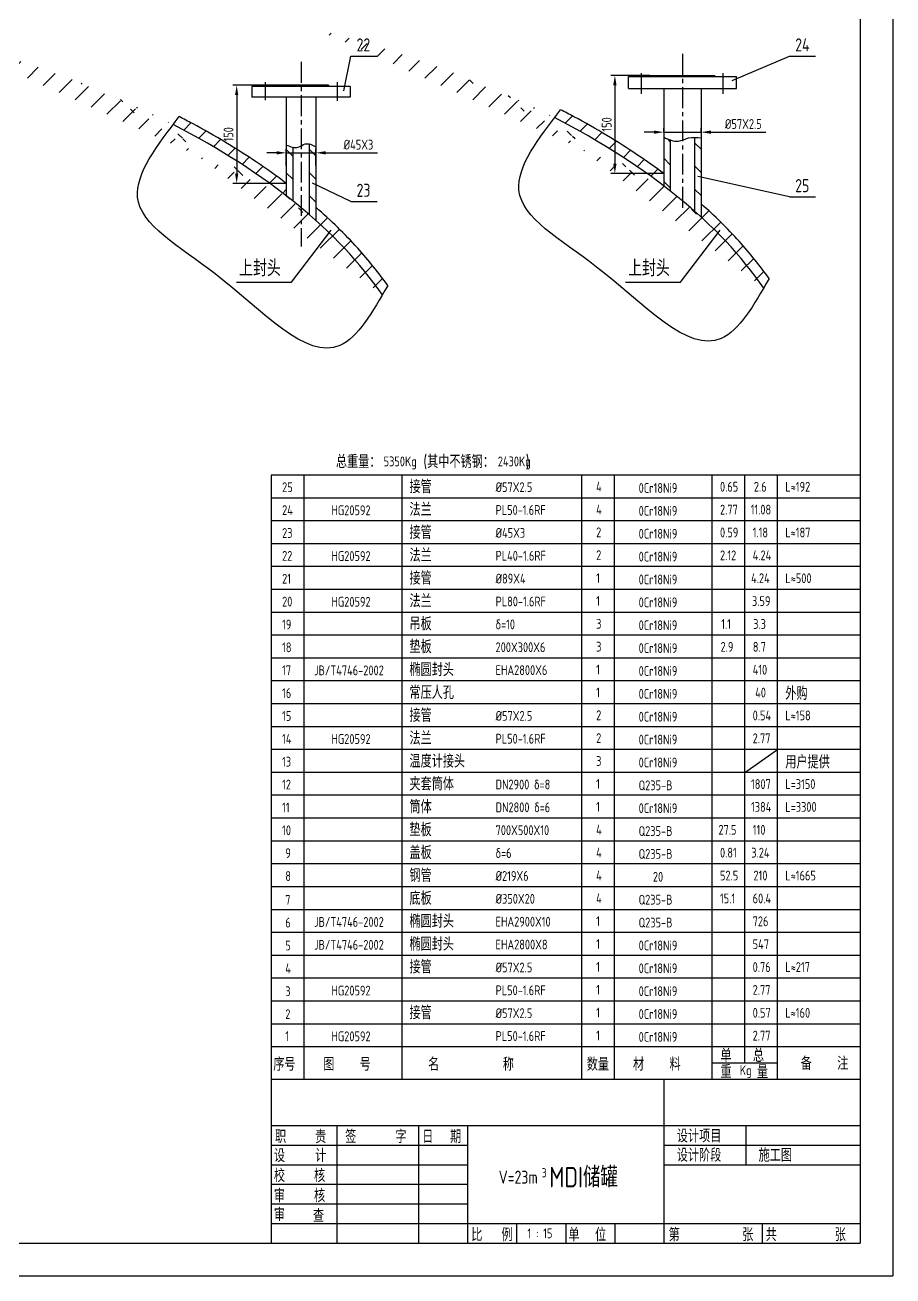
# Model space of a CAD drawing. Extents: x 104028 to 129789, y -4623 to 7992.
# Drawn here: x 125810 to 129789, y -4623 to 1110 of the extents above; entities that cross this region are included whole.
import ezdxf

# ---------------------------------------------------------------- set-up
doc = ezdxf.new("R2010")
doc.units = 0
doc.header["$LTSCALE"] = 3
doc.header["$MEASUREMENT"] = 0
doc.linetypes.add('CENTER', pattern=[50.8, 31.75, -6.35, 6.35, -6.35])
doc.layers.get('0').update_dxf_attribs({"linetype": 'CONTINUOUS'})
doc.layers.get('DEFPOINTS').update_dxf_attribs({"linetype": 'CONTINUOUS'})
for name, color, linetype in [('LAYERAXIS', 1, 'CENTER'), ('MAINLINE', 3, 'CONTINUOUS'), ('实线', 3, 'CONTINUOUS'), ('尺寸线', 7, 'CONTINUOUS')]:
    doc.layers.add(name, color=color, linetype=linetype)
doc.styles.add('HZ', font='isocp.shx', dxfattribs={"width": 0.85, "bigfont": 'hztxt.shx'})
doc.dimstyles.new('C', dxfattribs={"dimtxt": 24, "dimasz": 24, "dimexe": 9.2, "dimexo": 0.1, "dimgap": 8, "dimtad": 1, "dimdec": 0, "dimdsep": 46, "dimtxsty": 'HZ', "dimcen": 0, "dimadec": 0, "dimazin": 0, "dimtfac": 1, "dimtdec": 4, "dimtmove": 2, "dimatfit": 3, "dimfxl": 0, "dimtolj": 1, "dimtzin": 0, "dimarcsym": 0})
doc.dimstyles.new('DWX', dxfattribs={"dimscale": 0, "dimtxt": 45, "dimasz": 45, "dimexe": 18, "dimexo": 0.625, "dimgap": 15, "dimtad": 1, "dimdec": 0, "dimdsep": 46, "dimtxsty": 'HZ', "dimcen": 0, "dimadec": 0, "dimazin": 0, "dimtfac": 1, "dimtdec": 0, "dimtmove": 2, "dimatfit": 3, "dimfxl": 0, "dimtolj": 1, "dimtzin": 0, "dimarcsym": 0})

# ---------------------------------------------------------------- blocks, each defined once
blk = doc.blocks.new('*D126')
at = {"color": 0, "lineweight": -2}
for p, q in [((126948.8, 833.6), (126762.3, 833.6)), ((126780.3, 788.6), (126780.3, 428.6)), ((127007.3, 383.6), (126762.3, 383.6))]:
    blk.add_line(p, q, dxfattribs=at)
at = {"color": 0}
for points in [[(126772.8, 788.6), (126787.8, 788.6), (126780.3, 833.6)], [(126772.8, 428.6), (126787.8, 428.6), (126780.3, 383.6)]]:
    blk.add_solid(points, dxfattribs=at)
at = {"layer": 'DEFPOINTS', "color": 0}
for p in [(126949.4, 833.6), (126780.3, 383.6), (127007.9, 383.6)]:
    blk.add_point(p, dxfattribs=at)
at = {"color": 0, "insert": (126742.8, 608.6), "char_height": 45, "attachment_point": 5, "rotation": 90, "style": 'HZ'}
blk.add_mtext('\\A1;150', dxfattribs=at)
blk = doc.blocks.new('*D127')
at = {"color": 0, "lineweight": -2}
for p, q in [((126962.9, 523.9), (126917.9, 523.9)), ((127007.9, 466.2), (127007.9, 541.9)), ((127007.9, 523.9), (127142.9, 523.9)), ((127142.9, 466.2), (127142.9, 541.9)), ((127187.9, 523.9), (127425.2, 523.9))]:
    blk.add_line(p, q, dxfattribs=at)
at = {"color": 0}
for points in [[(126962.9, 531.4), (126962.9, 516.4), (127007.9, 523.9)], [(127187.9, 531.4), (127187.9, 516.4), (127142.9, 523.9)]]:
    blk.add_solid(points, dxfattribs=at)
at = {"layer": 'DEFPOINTS', "color": 0}
for p in [(127142.9, 523.9), (127007.9, 466.1), (127142.9, 466.1)]:
    blk.add_point(p, dxfattribs=at)
at = {"color": 0, "insert": (127338.6, 561.4), "char_height": 45, "attachment_point": 5, "style": 'HZ'}
blk.add_mtext('\\A1;%%C45X3', dxfattribs=at)
blk = doc.blocks.new('*D128')
at = {"color": 0, "lineweight": -2}
for p, q in [((128674.3, 878.9), (128495.9, 878.9)), ((128513.9, 833.9), (128513.9, 473.9)), ((128737.3, 428.9), (128495.9, 428.9))]:
    blk.add_line(p, q, dxfattribs=at)
at = {"color": 0}
for points in [[(128506.4, 833.9), (128521.4, 833.9), (128513.9, 878.9)], [(128506.4, 473.9), (128521.4, 473.9), (128513.9, 428.9)]]:
    blk.add_solid(points, dxfattribs=at)
at = {"layer": 'DEFPOINTS', "color": 0}
for p in [(128674.9, 878.9), (128513.9, 428.9), (128737.9, 428.9)]:
    blk.add_point(p, dxfattribs=at)
at = {"color": 0, "insert": (128476.4, 653.9), "char_height": 45, "attachment_point": 5, "rotation": 90, "style": 'HZ'}
blk.add_mtext('\\A1;150', dxfattribs=at)
blk = doc.blocks.new('*D129')
at = {"color": 0, "lineweight": -2}
for p, q in [((128737.9, 618.6), (128737.9, 636.5)), ((128908.9, 618.6), (128908.9, 636.5)), ((128692.9, 618.5), (128647.9, 618.5)), ((128737.9, 618.5), (128908.9, 618.5)), ((128953.9, 618.5), (129206.5, 618.5))]:
    blk.add_line(p, q, dxfattribs=at)
at = {"color": 0}
for points in [[(128692.9, 626), (128692.9, 611), (128737.9, 618.5)], [(128953.9, 626), (128953.9, 611), (128908.9, 618.5)]]:
    blk.add_solid(points, dxfattribs=at)
at = {"layer": 'DEFPOINTS', "color": 0}
for p in [(128737.9, 618.5), (128908.9, 618.5), (128908.9, 618.5)]:
    blk.add_point(p, dxfattribs=at)
at = {"color": 0, "insert": (129102.7, 656), "char_height": 45, "attachment_point": 5, "style": 'HZ'}
blk.add_mtext('\\A1;%%C57X2.5', dxfattribs=at)

msp = doc.modelspace()

# ---------------------------------------------------------------- hatches: boundary and pattern name
h = msp.add_hatch()
h.set_pattern_fill('LINE', color=256, scale=600, angle=45, style=0)
h.set_pattern_definition([(45, (-234844.89, -11922.51), (-53.033009, 53.033009), [])])
edge = h.paths.add_edge_path()
edge.add_spline(control_points=[(128737.9, 428.9), (128699.3, 457.7), (128659.2, 486.1), (128526.8, 575), (128429.3, 633.7), (128305.9, 700.3), (128285.7, 710.9), (128265.3, 721.5)], knot_values=[3.732592, 3.732592, 3.732592, 3.732592, 3.781395, 3.781395, 3.888795, 3.888795, 3.909572, 3.909572, 3.909572, 3.909572], degree=3, periodic=0)
edge.add_spline(control_points=[(128265.3, 721.5), (128255.9, 709.4), (128246.6, 697.4), (128237.3, 685.3)], knot_values=[629.456629, 629.456629, 629.456629, 629.456629, 642.242836, 642.242836, 642.242836, 642.242836], degree=3, periodic=0)
edge.add_ellipse((125223.4, -777.3), major_axis=(-4200, 0), ratio=0.5, start_angle=213.19776, end_angle=224.14363, ccw=False)
edge.add_line((128737.9, 372.5), (128737.9, 428.9))
edge = h.paths.add_edge_path()
edge.add_spline(control_points=[(129220.9, -52.6), (129179.8, 5.6), (129133.8, 62.8), (129030.1, 177.4), (128972, 234.6), (128908.9, 290.4)], knot_values=[3.480793, 3.480793, 3.480793, 3.480793, 3.566594, 3.566594, 3.656367, 3.656367, 3.656367, 3.656367], degree=3, periodic=0)
edge.add_line((128908.9, 290.4), (128908.9, 229.8))
edge.add_ellipse((125223.4, -777.3), major_axis=(-4200, 0), ratio=0.5, start_angle=198.94082, end_angle=208.65776, ccw=False)
edge.add_spline(control_points=[(129196, -95.6), (129204.3, -81.4), (129212.6, -67), (129220.9, -52.6)], knot_values=[0, 0, 0, 0, 14.118691, 14.118691, 14.118691, 14.118691], degree=3, periodic=0)
h = msp.add_hatch()
h.set_pattern_fill('LINE', color=256, scale=600, angle=45, style=0)
h.set_pattern_definition([(45, (-236592.914, -11954.345), (-53.033009, 53.033009), [])])
edge = h.paths.add_edge_path()
edge.add_spline(control_points=[(127007.9, 383.6), (126963.7, 417), (126917.7, 449.9), (126778.8, 543.2), (126681.3, 601.8), (126557.9, 668.4), (126537.7, 679.1), (126517.2, 689.7)], knot_values=[3.724979, 3.724979, 3.724979, 3.724979, 3.781395, 3.781395, 3.888795, 3.888795, 3.909572, 3.909572, 3.909572, 3.909572], degree=3, periodic=0)
edge.add_spline(control_points=[(126517.2, 689.7), (126507.9, 677.6), (126498.6, 665.5), (126489.3, 653.5)], knot_values=[629.456629, 629.456629, 629.456629, 629.456629, 642.242836, 642.242836, 642.242836, 642.242836], degree=3, periodic=0)
edge.add_ellipse((123475.4, -809.1), major_axis=(-4200, 0), ratio=0.5, start_angle=212.74657, end_angle=224.14363, ccw=False)
edge.add_line((127007.9, 326.8), (127007.9, 383.6))
edge = h.paths.add_edge_path()
edge.add_spline(control_points=[(127472.9, -84.4), (127431.8, -26.2), (127385.8, 31), (127277.1, 151.1), (127212.9, 213.6), (127142.9, 274.3)], knot_values=[3.480793, 3.480793, 3.480793, 3.480793, 3.566594, 3.566594, 3.664848, 3.664848, 3.664848, 3.664848], degree=3, periodic=0)
edge.add_line((127142.9, 274.3), (127142.9, 214.3))
edge.add_ellipse((123475.4, -809.1), major_axis=(-4200, 0), ratio=0.5, start_angle=198.94082, end_angle=209.16566, ccw=False)
edge.add_spline(control_points=[(127448, -127.5), (127456.3, -113.2), (127464.6, -98.8), (127472.9, -84.4)], knot_values=[0, 0, 0, 0, 14.118691, 14.118691, 14.118691, 14.118691], degree=3, periodic=0)
h = msp.add_hatch()
h.set_pattern_fill('LINE', color=256, scale=600, angle=135, style=0)
h.set_pattern_definition([(135, (-234844.89, -11922.51), (-53.033009, -53.033009), [])])
edge = h.paths.add_edge_path()
edge.add_ellipse((125223.4, -777.3), major_axis=(-4200, 0), ratio=0.5, start_angle=212.44268, end_angle=213.19776, ccw=False)
edge.add_line((128767.9, 349.3), (128767.9, 582.6))
edge.add_spline(control_points=[(128767.9, 582.6), (128758, 586.1), (128748, 590.9), (128737.9, 595.7)], knot_values=[0, 0, 0, 0, 10.31058, 10.31058, 10.31058, 10.31058], degree=3, periodic=0)
edge.add_line((128737.9, 595.7), (128737.9, 372.5))
edge = h.paths.add_edge_path()
edge.add_ellipse((125223.4, -777.3), major_axis=(-4200, 0), ratio=0.5, start_angle=208.65776, end_angle=209.49983, ccw=False)
edge.add_line((128908.9, 229.8), (128908.9, 592.1))
edge.add_spline(control_points=[(128908.9, 592.1), (128898.9, 593.3), (128888.9, 594.5), (128878.9, 594.8)], knot_values=[48.72147, 48.72147, 48.72147, 48.72147, 58.614046, 58.614046, 58.614046, 58.614046], degree=3, periodic=0)
edge.add_line((128878.9, 594.8), (128878.9, 256.8))
h = msp.add_hatch()
h.set_pattern_fill('LINE', color=256, scale=600, angle=135, style=0)
h.set_pattern_definition([(135, (10343.71, 0), (-53.03301, -53.03301), [])])
edge = h.paths.add_edge_path()
edge.add_ellipse((123475.4, -809.1), major_axis=(-4200, 0), ratio=0.5, start_angle=211.98203, end_angle=212.74657, ccw=False)
edge.add_line((127037.9, 303.2), (127037.9, 549.3))
edge.add_spline(control_points=[(127037.9, 549.3), (127028.1, 551.4), (127018, 555.5), (127007.9, 559.6)], knot_values=[0, 0, 0, 0, 9.962896, 9.962896, 9.962896, 9.962896], degree=3, periodic=0)
edge.add_line((127007.9, 559.6), (127007.9, 326.8))
edge = h.paths.add_edge_path()
edge.add_spline(control_points=[(127142.9, 551.3), (127132.8, 556.7), (127122.8, 562), (127112.9, 564.4)], knot_values=[36.792187, 36.792187, 36.792187, 36.792187, 47.04181, 47.04181, 47.04181, 47.04181], degree=3, periodic=0)
edge.add_line((127112.9, 564.4), (127112.9, 240.7))
edge.add_ellipse((123475.4, -809.1), major_axis=(-4200, 0), ratio=0.5, start_angle=209.16566, end_angle=209.99473, ccw=False)
edge.add_line((127142.9, 214.3), (127142.9, 551.3))

# ---------------------------------------------------------------- linework, layer by layer
for p, q in [((129788.7, 7992), (129788.7, -4623)), ((127270.8, 808.4), (127303.6, 967.1)), ((127303.6, 967.1), (127423.6, 967.1)), ((129050.9, 856), (129314, 967.1)), ((129314, 967.1), (129434, 967.1)), ((129314, 322), (128893.6, 415.8)), ((127303.6, 300.7), (127127.9, 384.4)), ((127303.6, 300.7), (127423.6, 300.7)), ((129314, 322), (129434, 322)), ((127031.5, -68.8), (127213.8, 169.9)), ((128814.9, -68.8), (128997.2, 169.9)), ((127088.4, -953.1), (127088.4, -3723)), ((127537.6, -953.1), (127537.6, -3723)), ((128361.1, -953.1), (128361.1, -3723)), ((128510.8, -953.1), (128510.8, -3723)), ((128960.3, -3723), (128960.3, -953.1)), ((129110, -3648.1), (129110, -953.1)), ((129259.7, -3723), (129259.7, -953.1)), ((129638.7, -1057.9), (126938.7, -1057.9)), ((129638.7, -1162.7), (126938.7, -1162.7)), ((129638.7, -1267.5), (126938.7, -1267.5)), ((129638.7, -1372.3), (126938.7, -1372.3)), ((129638.7, -1477.1), (126938.7, -1477.1)), ((129638.7, -1582), (126938.7, -1582)), ((129638.7, -1686.8), (126938.7, -1686.8)), ((129638.7, -1791.6), (126938.7, -1791.6)), ((129638.7, -1896.4), (126938.7, -1896.4)), ((129638.7, -2001.2), (126938.7, -2001.2)), ((129638.7, -2106), (126938.7, -2106)), ((129638.7, -2210.8), (126938.7, -2210.8)), ((129110, -2315.6), (129259.7, -2210.8)), ((129638.7, -2315.6), (126938.7, -2315.6)), ((129638.7, -2420.4), (126938.7, -2420.4)), ((129638.7, -2525.2), (126938.7, -2525.2)), ((129638.7, -2630), (126938.7, -2630)), ((129638.7, -2734.8), (126938.7, -2734.8)), ((129638.7, -2839.6), (126938.7, -2839.6)), ((129638.7, -2944.4), (126938.7, -2944.4)), ((129638.7, -3049.2), (126938.7, -3049.2)), ((129638.7, -3154.1), (126938.7, -3154.1)), ((129638.7, -3258.9), (126938.7, -3258.9)), ((129638.7, -3363.7), (126938.7, -3363.7)), ((129638.7, -3468.5), (126938.7, -3468.5)), ((129259.7, -3648.1), (128960.3, -3648.1)), ((128738.7, -3723), (128738.7, -4473)), ((127238.7, -3933), (127238.7, -4473)), ((127238.7, -3933), (127238.7, -4473)), ((127238.7, -3933), (127238.7, -4473)), ((127613.7, -3933), (127613.7, -4473)), ((127613.7, -3933), (127613.7, -4473)), ((127613.7, -3933), (127613.7, -4473)), ((127838.7, -3933), (127838.7, -4473)), ((129113.7, -3933), (129113.7, -4113)), ((129113.7, -3933), (129113.7, -4113)), ((126938.7, -4023), (127838.7, -4023)), ((126938.7, -4023), (127838.7, -4023)), ((126938.7, -4023), (127838.7, -4023)), ((128738.7, -4023), (129638.7, -4023)), ((128738.7, -4023), (129638.7, -4023)), ((126938.7, -4113), (127838.7, -4113)), ((126938.7, -4113), (127838.7, -4113)), ((126938.7, -4113), (127838.7, -4113)), ((128738.7, -4113), (129638.7, -4113)), ((128738.7, -4113), (129638.7, -4113)), ((126938.7, -4203), (127838.7, -4203)), ((126938.7, -4203), (127838.7, -4203)), ((126938.7, -4203), (127838.7, -4203)), ((126938.7, -4293), (127838.7, -4293)), ((126938.7, -4293), (127838.7, -4293)), ((126938.7, -4293), (127838.7, -4293)), ((126938.7, -4383), (129638.7, -4383)), ((126938.7, -4383), (129638.7, -4383)), ((126938.7, -4383), (129638.7, -4383)), ((128063.7, -4383), (128063.7, -4473)), ((128063.7, -4383), (128063.7, -4473)), ((128063.7, -4383), (128063.7, -4473)), ((128288.7, -4383), (128288.7, -4473)), ((128288.7, -4383), (128288.7, -4473)), ((128288.7, -4383), (128288.7, -4473)), ((128513.7, -4383), (128513.7, -4473)), ((128513.7, -4383), (128513.7, -4473)), ((128513.7, -4383), (128513.7, -4473)), ((129188.7, -4383), (129188.7, -4473)), ((129188.7, -4383), (129188.7, -4473)), ((129188.7, -4383), (129188.7, -4473)), ((120878.7, -4623), (129788.7, -4623))]:
    msp.add_line(p, q)
for points in [[(127472.9, -84.4), (127253.2, -359.6), (126682.1, -31.3), (126326.3, 320.9), (126517.2, 689.7)], [(129220.9, -52.6), (129001.2, -327.7), (128430.2, 0.5), (128074.3, 352.7), (128265.3, 721.5)], [(128737.9, 595.7), (128804.9, 577.3), (128850.8, 592.1), (128908.9, 592.1)], [(127007.9, 559.6), (127062, 549.8), (127094.6, 565), (127142.9, 551.3)]]:
    msp.add_spline(points, degree=3)
at = {"layer": 'LAYERAXIS'}
for p, q in [((128823.4, 976.9), (128823.4, 265)), ((127075.4, 940.1), (127075.4, 93.9)), ((128635.9, 794.4), (128635.9, 893.5)), ((129010.9, 794.4), (129010.9, 893.5)), ((126910.4, 847.3), (126910.4, 764.5)), ((127240.4, 847.6), (127240.4, 762.2))]:
    msp.add_line(p, q, dxfattribs=at)
at = {"layer": 'MAINLINE'}
for p, q in [((128575.9, 818.9), (128575.9, 872.9)), ((128575.9, 872.9), (129070.9, 872.9)), ((128674.9, 878.9), (128971.9, 878.9)), ((128674.9, 872.9), (128674.9, 878.9)), ((128971.9, 872.9), (128971.9, 878.9)), ((129070.9, 818.9), (129070.9, 872.9)), ((128575.9, 818.9), (129070.9, 818.9))]:
    msp.add_line(p, q, dxfattribs=at)
at = {"layer": '实线'}
for p, q in [((129638.7, 7842), (129638.7, -4473)), ((126850.4, 827.6), (126850.4, 779.6)), ((127300.4, 827.6), (126850.4, 827.6)), ((126949.4, 833.6), (126949.4, 827.6)), ((127201.4, 833.6), (126949.4, 833.6)), ((127201.4, 833.6), (127201.4, 827.6)), ((127300.4, 827.6), (127300.4, 779.6)), ((128737.9, 818.9), (128737.9, 372.5)), ((128908.9, 818.9), (128908.9, 229.8)), ((127300.4, 779.6), (126850.4, 779.6)), ((127007.9, 779.6), (127007.9, 326.8)), ((127142.9, 779.6), (127142.9, 214.3)), ((128767.9, 582.6), (128767.9, 349.3)), ((128878.9, 594.8), (128878.9, 256.8)), ((127037.9, 549.3), (127037.9, 303.2)), ((127112.9, 564.4), (127112.9, 240.7)), ((126938.7, -953.1), (126938.7, -4473)), ((129638.7, -953.1), (126938.7, -953.1)), ((129638.7, -1267.5), (129638.7, -4473)), ((129638.7, -3573.3), (126938.7, -3573.3)), ((129638.7, -3723), (126938.7, -3723)), ((128738.7, -3723), (128738.7, -4473)), ((128738.7, -3723), (128738.7, -4473)), ((126938.7, -3933), (129638.7, -3933)), ((126938.7, -3933), (129638.7, -3933)), ((126938.7, -3933), (129638.7, -3933)), ((127838.7, -3933), (127838.7, -4473)), ((127838.7, -3933), (127838.7, -4473)), ((121253.7, -4473), (129638.7, -4473))]:
    msp.add_line(p, q, dxfattribs=at)
for centre in [(123475.4, -809.1), (125223.4, -777.3)]:
    msp.add_ellipse(centre, major_axis=(-4200, 0), ratio=0.5, start_param=3.472172, end_param=3.912044, dxfattribs=at)
for points, knots in [([(127007.9, 383.6), (126963.7, 417), (126917.7, 449.9), (126778.8, 543.2), (126681.3, 601.8), (126557.9, 668.4), (126537.7, 679.1), (126517.2, 689.7)], [3.7249793, 3.7249793, 3.7249793, 3.7249793, 3.7813946, 3.7813946, 3.888795, 3.888795, 3.9095717, 3.9095717, 3.9095717, 3.9095717]), ([(128737.9, 428.9), (128699.3, 457.7), (128659.2, 486.1), (128526.8, 575), (128429.3, 633.7), (128305.9, 700.3), (128285.7, 710.9), (128265.3, 721.5)], [3.7325924, 3.7325924, 3.7325924, 3.7325924, 3.7813946, 3.7813946, 3.888795, 3.888795, 3.9095717, 3.9095717, 3.9095717, 3.9095717]), ([(129220.9, -52.6), (129179.8, 5.6), (129133.8, 62.8), (129030.1, 177.4), (128972, 234.6), (128908.9, 290.4)], [3.480793, 3.480793, 3.480793, 3.480793, 3.5665937, 3.5665937, 3.6563666, 3.6563666, 3.6563666, 3.6563666]), ([(127472.9, -84.4), (127431.8, -26.2), (127385.8, 31), (127277.1, 151.1), (127212.9, 213.6), (127142.9, 274.3)], [3.480793, 3.480793, 3.480793, 3.480793, 3.5665937, 3.5665937, 3.6648482, 3.6648482, 3.6648482, 3.6648482])]:
    msp.add_open_spline(points, degree=3, knots=knots, dxfattribs=at)
at = {"layer": '尺寸线'}
for p, q in [((126779.3, -68.8), (127031.5, -68.8)), ((128562.7, -68.8), (128814.9, -68.8))]:
    msp.add_line(p, q, dxfattribs=at)

# ---------------------------------------------------------------- texts
at = {"style": 'HZ', "width": 0.85}
for s, height, p in [('22', 60, (127330, 988.6)), ('24', 60, (129340.5, 988.6)), ('25', 60, (129340.5, 343.6)), ('23', 60, (127330, 322.2)), ('上封头', 75, (126791.3, -42.2)), ('上封头', 75, (128574.7, -42.2)), ('总重量：', 60, (127235.3, -921.1)), ('(其中不锈钢：     )', 60, (127636.4, -921.1)), ('5350Kg', 45, (127454.1, -912.8)), ('2430Kg', 45, (127977.4, -912.8)), ('接管', 60.01, (127572.3, -1035.9)), ('25', 44.92, (126988.6, -1031)), ('%%C57X2.5', 44.92, (127967.1, -1030.6)), ('4', 45, (128428.1, -1028.1)), ('0Cr18Ni9', 44.92, (128622.8, -1034.5)), ('0.65', 45, (128995.7, -1028.8)), ('2.6', 45, (129151.1, -1028.8)), ('L≈192', 45, (129295.1, -1028.8)), ('法兰', 60.01, (127572.3, -1140.7)), ('4', 45, (128428.1, -1132.9)), ('2.77', 45, (128995.7, -1133.6)), ('11.08', 45, (129136.2, -1133.6)), ('24', 44.92, (126988.6, -1135.9)), ('HG20592', 45, (127214.5, -1136.7)), ('PL50-1.6RF', 44.92, (127967.1, -1135.4)), ('0Cr18Ni9', 44.92, (128622.8, -1139.3)), ('23', 44.92, (126988.6, -1240.7)), ('接管', 60.01, (127572.3, -1245.5)), ('%%C45X3', 44.92, (127967.1, -1240.2)), ('2', 45, (128428.1, -1237.7)), ('0Cr18Ni9', 44.92, (128622.8, -1244.1)), ('0.59', 45, (128995.7, -1238.4)), ('1.18', 45, (129145.4, -1238.4)), ('L≈187', 45, (129295.1, -1238.4)), ('22', 44.92, (126988.6, -1345.5)), ('HG20592', 45, (127214.5, -1346.3)), ('法兰', 60.01, (127572.3, -1350.3)), ('PL40-1.6RF', 44.92, (127967.1, -1345)), ('2', 45, (128428.1, -1342.5)), ('0Cr18Ni9', 44.92, (128622.8, -1349)), ('2.12', 45, (128995.7, -1343.2)), ('4.24', 45, (129145.4, -1343.2)), ('21', 44.92, (126988.6, -1450.3)), ('接管', 60.01, (127572.3, -1455.1)), ('%%C89X4', 44.92, (127967.1, -1449.8)), ('1', 45, (128428.1, -1447.3)), ('0Cr18Ni9', 44.92, (128622.8, -1453.8)), ('4.24', 45, (129138.4, -1448.1)), ('L≈500', 45, (129295.1, -1448.1)), ('20', 44.92, (126988.6, -1555.1)), ('HG20592', 45, (127214.5, -1555.9)), ('法兰', 60.01, (127572.3, -1559.9)), ('PL80-1.6RF', 44.92, (127967.1, -1554.6)), ('1', 45, (128428.1, -1552.1)), ('0Cr18Ni9', 44.92, (128622.8, -1558.6)), ('3.59', 45, (129142.3, -1552.9)), ('吊板', 60.01, (127572.3, -1664.7)), ('19', 44.92, (126988.6, -1659.9)), ('δ=10', 44.92, (127967.1, -1659.5)), ('3', 45, (128428.1, -1656.9)), ('0Cr18Ni9', 44.92, (128622.8, -1663.4)), ('1.1', 45, (129001.3, -1657.7)), ('3.3', 45, (129147.9, -1657.7)), ('18', 44.92, (126988.6, -1764.7)), ('垫板', 60.01, (127572.3, -1769.5)), ('200X300X6', 44.92, (127967.1, -1764.3)), ('3', 45, (128428.1, -1761.7)), ('2.9', 45, (128998.4, -1762.5)), ('8.7', 45, (129146.1, -1762.5)), ('0Cr18Ni9', 44.92, (128622.8, -1768.2)), ('17', 44.92, (126988.6, -1869.5)), ('JB/T4746-2002', 45, (127134.8, -1870.3)), ('椭圆封头', 60.01, (127572.3, -1874.4)), ('EHA2800X6', 44.92, (127967.1, -1869.1)), ('1', 45, (128428.1, -1866.5)), ('0Cr18Ni9', 44.92, (128622.8, -1873)), ('410', 45, (129145.4, -1867.3)), ('16', 44.92, (126988.6, -1974.3)), ('常压人孔', 60.01, (127572.3, -1979.2)), ('1', 45, (128428.1, -1971.3)), ('0Cr18Ni9', 44.92, (128622.8, -1977.8)), ('40', 45, (129157.1, -1972.1)), ('外购', 60, (129295.1, -1983.2)), ('15', 44.92, (126988.6, -2079.1)), ('接管', 60.01, (127572.3, -2084)), ('%%C57X2.5', 44.92, (127967.1, -2078.7)), ('2', 45, (128428.1, -2076.1)), ('0Cr18Ni9', 44.92, (128622.8, -2082.6)), ('0.54', 45, (129145.4, -2076.9)), ('L≈158', 45, (129295.1, -2076.9)), ('14', 44.92, (126988.6, -2183.9)), ('HG20592', 45, (127214.5, -2184.7)), ('法兰', 60.01, (127572.3, -2188.8)), ('PL50-1.6RF', 44.92, (127967.1, -2183.5)), ('2', 45, (128428.1, -2180.9)), ('0Cr18Ni9', 44.92, (128622.8, -2187.4)), ('2.77', 45, (129145.4, -2181.7)), ('温度计接头', 60.01, (127572.3, -2293.6)), ('用户提供', 60, (129295.1, -2297.6)), ('13', 44.92, (126988.6, -2288.7)), ('3', 45, (128428.1, -2285.7)), ('0Cr18Ni9', 44.92, (128622.8, -2292.2)), ('12', 44.92, (126988.6, -2393.5)), ('夹套筒体', 60.01, (127572.3, -2398.4)), ('DN2900 δ=8', 44.92, (127967.1, -2393.1)), ('1', 45, (128428.1, -2390.5)), ('1807', 45, (129137.9, -2391.3)), ('L=3150', 45, (129295.1, -2391.3)), ('Q235-B', 44.92, (128622.8, -2397)), ('11', 44.92, (126988.6, -2498.3)), ('筒体', 60.01, (127572.3, -2503.2)), ('DN2800 δ=6', 44.92, (127967.1, -2497.9)), ('1', 45, (128428.1, -2495.4)), ('0Cr18Ni9', 44.92, (128622.8, -2501.8)), ('1384', 45, (129137.9, -2496.1)), ('L=3300', 45, (129295.1, -2496.1)), ('10', 44.92, (126988.6, -2603.1)), ('垫板', 60.01, (127572.3, -2608)), ('700X500X10', 44.92, (127967.1, -2602.7)), ('4', 45, (128428.1, -2600.2)), ('Q235-B', 44.92, (128622.8, -2606.6)), ('27.5', 45, (128988.5, -2600.9)), ('110', 45, (129146.1, -2600.9)), ('9', 44.9, (127003.2, -2707.9)), ('盖板', 60.01, (127572.3, -2712.8)), ('δ=6', 44.92, (127967.1, -2707.5)), ('4', 45, (128428.1, -2705)), ('Q235-B', 44.92, (128622.8, -2711.4)), ('0.81', 45, (128995.7, -2705.7)), ('3.24', 45, (129139.2, -2705.7)), ('钢管', 60.01, (127572.3, -2817.6)), ('8', 44.9, (127003.2, -2812.8)), ('%%C219X6', 44.92, (127967.1, -2812.3)), ('4', 45, (128428.1, -2809.8)), ('20', 44.92, (128688.3, -2816.2)), ('52.5', 45, (128995.7, -2810.5)), ('210', 45, (129149.1, -2810.5)), ('L≈1665', 45, (129295.1, -2810.5)), ('底板', 60.01, (127572.3, -2922.4)), ('7', 44.9, (127003.2, -2921.5)), ('%%C350X20', 44.92, (127967.1, -2917.1)), ('4', 45, (128428.1, -2914.6)), ('Q235-B', 44.92, (128622.8, -2921.1)), ('15.1', 45, (128995.7, -2915.3)), ('60.4', 45, (129145.4, -2915.3)), ('JB/T4746-2002', 45, (127134.8, -3023.2)), ('椭圆封头', 60.01, (127572.3, -3027.2)), ('EHA2900X10', 44.92, (127967.1, -3021.9)), ('1', 45, (128428.1, -3019.4)), ('Q235-B', 44.92, (128622.8, -3025.9)), ('726', 45, (129145.4, -3020.2)), ('6', 44.9, (127003.2, -3026.3)), ('5', 44.9, (127003.2, -3131.1)), ('JB/T4746-2002', 45, (127134.8, -3128)), ('椭圆封头', 60.01, (127572.3, -3132)), ('EHA2800X8', 44.92, (127967.1, -3126.7)), ('1', 45, (128428.1, -3124.2)), ('0Cr18Ni9', 44.92, (128622.8, -3130.7)), ('547', 45, (129145.4, -3125)), ('4', 44.9, (127003.2, -3235.9)), ('接管', 60.01, (127572.3, -3236.8)), ('%%C57X2.5', 44.92, (127967.1, -3231.6)), ('1', 45, (128428.1, -3229)), ('0Cr18Ni9', 44.92, (128622.8, -3235.5)), ('0.76', 45, (129145.4, -3229.8)), ('L≈217', 45, (129295.1, -3229.8)), ('3', 44.9, (127003.2, -3340.7)), ('HG20592', 45, (127214.5, -3337.6)), ('PL50-1.6RF', 44.92, (127967.1, -3336.4)), ('1', 45, (128428.1, -3333.8)), ('0Cr18Ni9', 44.92, (128622.8, -3340.3)), ('2.77', 45, (129145.4, -3334.6)), ('接管', 60.01, (127572.3, -3446.4)), ('2', 44.9, (127003.2, -3445.5)), ('%%C57X2.5', 44.92, (127967.1, -3441.2)), ('1', 45, (128428.1, -3438.6)), ('0Cr18Ni9', 44.92, (128622.8, -3445.1)), ('0.57', 45, (129145.4, -3439.4)), ('L≈160', 45, (129295.1, -3439.4)), ('1', 44.9, (127003.2, -3546.4)), ('HG20592', 45, (127214.5, -3547.2)), ('PL50-1.6RF', 44.92, (127967.1, -3546)), ('1', 45, (128428.1, -3543.4)), ('0Cr18Ni9', 44.92, (128622.8, -3549.9)), ('2.77', 45, (129145.4, -3544.2)), ('单', 59.9, (128997.8, -3642.6)), ('总', 59.9, (129146.7, -3642.6)), ('序号', 59.89, (126948.2, -3682.6)), ('图    号', 59.89, (127177.2, -3682.6)), ('名          称', 59.889, (127658.1, -3682.6)), ('数量', 59.89, (128385.2, -3682.6)), ('材    料', 59.89, (128597.1, -3682.6)), ('重    量', 59.89, (128997.8, -3716.9)), ('Kg', 44.92, (129086.9, -3702.7)), ('备    注', 59.89, (129365.6, -3678.9)), ('职', 60, (126956.1, -4014.3)), ('职', 60, (126956.1, -4014.3)), ('职', 60, (126956.1, -4014.3)), ('责', 60, (127140.1, -4014.3)), ('责', 60, (127140.1, -4014.3)), ('责', 60, (127140.1, -4014.3)), ('签', 60, (127278.1, -4014.3)), ('签', 60, (127278.1, -4014.3)), ('签', 60, (127278.1, -4014.3)), ('字', 60, (127508.1, -4014.3)), ('字', 60, (127508.1, -4014.3)), ('字', 60, (127508.1, -4014.3)), ('日', 60, (127630.8, -4014.3)), ('日', 60, (127630.8, -4014.3)), ('日', 60, (127630.8, -4014.3)), ('期', 60, (127758.5, -4014.3)), ('期', 60, (127758.5, -4014.3)), ('设计项目', 60, (128797.8, -4011.4)), ('设', 60, (126951, -4101.2)), ('设', 60, (126951, -4101.2)), ('设', 60, (126951, -4101.2)), ('计', 60, (127140.1, -4101.2)), ('计', 60, (127140.1, -4101.2)), ('计', 60, (127140.1, -4101.2)), ('设计阶段', 60, (128797.8, -4099.4)), ('施工图', 60, (129172.8, -4099.4)), ('校', 60, (126951, -4193.1)), ('校', 60, (126951, -4193.1)), ('校', 60, (126951, -4193.1)), ('核', 60, (127135, -4193.1)), ('核', 60, (127135, -4193.1)), ('核', 60, (127135, -4193.1)), ('MDI储罐', 93.75, (128213.1, -4216.9)), ('V=23m', 60, (127981.5, -4200.4)), ('3', 42, (128178.5, -4171)), ('审', 60, (126951, -4285)), ('审', 60, (126951, -4285)), ('审', 60, (126951, -4285)), ('核', 60, (127135, -4285)), ('核', 60, (127135, -4285)), ('核', 60, (127135, -4285)), ('审', 60, (126951, -4371.9)), ('审', 60, (126951, -4371.9)), ('审', 60, (126951, -4371.9)), ('查', 60, (127129.9, -4377)), ('查', 60, (127129.9, -4377)), ('查', 60, (127129.9, -4377)), ('比', 60, (127855.6, -4463.8)), ('比', 60, (127855.6, -4463.8)), ('比', 60, (127855.6, -4463.8)), ('例', 60, (127993.6, -4463.8)), ('例', 60, (127993.6, -4463.8)), ('例', 60, (127993.6, -4463.8)), ('1 : 15', 45, (128113.2, -4450.1)), ('单', 60, (128300.3, -4463.8)), ('单', 60, (128300.3, -4463.8)), ('单', 60, (128300.3, -4463.8)), ('位', 60, (128423, -4463.8)), ('位', 60, (128423, -4463.8)), ('位', 60, (128423, -4463.8)), ('第', 60, (128760.3, -4463.8)), ('第', 60, (128760.3, -4463.8)), ('第', 60, (128760.3, -4463.8)), ('张', 60, (129097.6, -4463.8)), ('张', 60, (129097.6, -4463.8)), ('张', 60, (129097.6, -4463.8)), ('共', 60, (129205, -4463.8)), ('共', 60, (129205, -4463.8)), ('共', 60, (129205, -4463.8)), ('张', 60, (129521.9, -4463.8)), ('张', 60, (129521.9, -4463.8)), ('张', 60, (129521.9, -4463.8))]:
    msp.add_text(s, height=height, dxfattribs=at).set_placement(p)

# ---------------------------------------------------------------- dimensions: what is measured, and where the dimension line sits
for base, p1, p2, picture, middle in [((128513.9, 428.9), (128674.9, 878.9), (128737.9, 428.9), '*D128', (128476.4, 653.9)), ((126780.3, 383.6), (126949.4, 833.6), (127007.9, 383.6), '*D126', (126742.8, 608.6))]:
    dim = msp.add_linear_dim(base=base, p1=p1, p2=p2, angle=90, text='150', dimstyle='DWX', override={"dimscale": 1})
    dim.commit()
    dim.dimension.update_dxf_attribs({"geometry": picture, "text_midpoint": middle})
dim = msp.add_linear_dim(base=(128908.9, 618.5), p1=(128737.9, 618.5), p2=(128908.9, 618.5), text='%%C57X2.5', dimstyle='C', override={"dimtxt": 45, "dimasz": 45, "dimexe": 18, "dimgap": 15, "dimtoh": 1, "dimtmove": 0, "dimatfit": 0})
dim.commit()
dim.dimension.update_dxf_attribs({"geometry": '*D129', "text_midpoint": (129102.7, 656)})
dim = msp.add_linear_dim(base=(127142.9, 523.9), p1=(127007.9, 466.1), p2=(127142.9, 466.1), text='%%C45X3', dimstyle='C', override={"dimtxt": 45, "dimasz": 45, "dimexe": 18, "dimgap": 15, "dimtoh": 1, "dimtmove": 0, "dimatfit": 0})
dim.commit()
dim.dimension.update_dxf_attribs({"geometry": '*D127', "text_midpoint": (127338.6, 523.9), "dimtype": 160})

doc.saveas('drawing.dxf')
